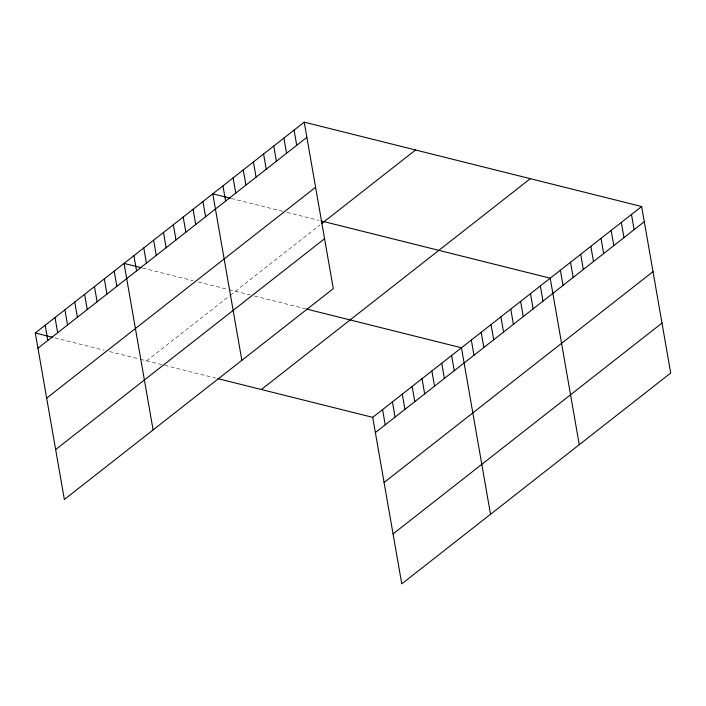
<?xml version="1.0" encoding="UTF-8"?>
<svg xmlns="http://www.w3.org/2000/svg" width="706" height="706" viewBox="0 0 706 706"><rect width="100%" height="100%" fill="white"/><g stroke="black" fill="none" stroke-linecap="round" stroke-linejoin="round"><path stroke-width="0.53" stroke-dasharray="3.53 2.65" d="M146.645 360.837L229.644 295.761M230.465 295.117L320.03 224.896M231.347 198.474L284.959 211.879M287.024 212.391L318.98 220.387M142.603 268.051L193.126 280.688M198.28 281.976L228.179 289.451M229.203 289.707L250.268 294.976M254.513 296.035L305.504 308.778M54.892 337.892L104.373 350.264M109.527 351.553L139.426 359.027M140.459 359.283L163.642 365.081M164.701 365.346L215.692 378.098"/><path stroke-width="1.06" d="M304.224 122.147L333.285 288.648L64.361 499.495L35.3 332.994L304.224 122.147L641.639 206.505L670.7 373.006L401.776 583.853L372.715 417.352L641.639 206.505M37.956 348.19L306.881 137.343M46.667 398.122L315.591 187.275M321.671 223.608L415.569 149.981M55.642 449.563L324.575 238.716M261.37 389.518L530.294 178.662M375.371 432.549L644.296 221.702M384.082 482.48L653.006 271.633M393.057 533.921L661.99 323.074M230.315 198.218L212.788 193.832L241.849 360.334M321.045 220.899L550.203 278.19L579.264 444.692M141.571 267.795L124.044 263.417L153.105 429.91M306.563 309.051L461.459 347.776L490.52 514.277M35.3 332.994L52.826 337.38M217.819 378.628L372.715 417.352M631.482 214.474L634.138 229.671M621.324 222.434L623.972 237.631M611.167 230.403L613.814 245.6M601 238.363L603.656 253.56M590.843 246.332L593.499 261.529M580.685 254.301L583.332 269.498M570.527 262.261L573.175 277.458M560.37 270.23L563.017 285.427M540.346 285.93L543.002 301.127M530.488 293.661L533.136 308.857M520.622 301.391L523.278 316.588M510.765 309.122L513.412 324.319M500.907 316.853L503.555 332.049M491.041 324.584L493.697 339.78M481.183 332.314L483.831 347.511M471.326 340.045L473.973 355.242M451.602 355.506L454.249 370.703M441.735 363.237L444.392 378.434M431.878 370.968L434.534 386.164M422.02 378.698L424.668 393.895M412.154 386.429L414.81 401.626M402.296 394.16L404.953 409.356M392.439 401.89L395.086 417.087M382.573 409.621L385.229 424.818M294.067 130.107L296.723 145.304M283.909 138.076L286.557 153.273M273.751 146.045L276.399 161.242M263.585 154.005L266.241 169.202M253.428 161.974L256.084 177.171M243.27 169.934L245.926 185.131M233.112 177.903L235.76 193.1M222.955 185.872L225.602 201.069M202.931 201.563L205.587 216.76M193.073 209.294L195.721 224.49M183.207 217.024L185.863 232.221M173.349 224.755L175.997 239.952M163.492 232.486L166.139 247.682M153.626 240.225L156.282 255.422M143.768 247.956L146.416 263.153M133.911 255.687L136.558 270.883M114.187 271.148L116.834 286.345M104.32 278.879L106.977 294.075M94.463 286.61L97.119 301.806M84.605 294.34L87.253 309.537M74.739 302.071L77.395 317.268M64.881 309.802L67.538 324.998M55.024 317.532L57.671 332.729M45.158 325.263L47.814 340.46"/></g></svg>
